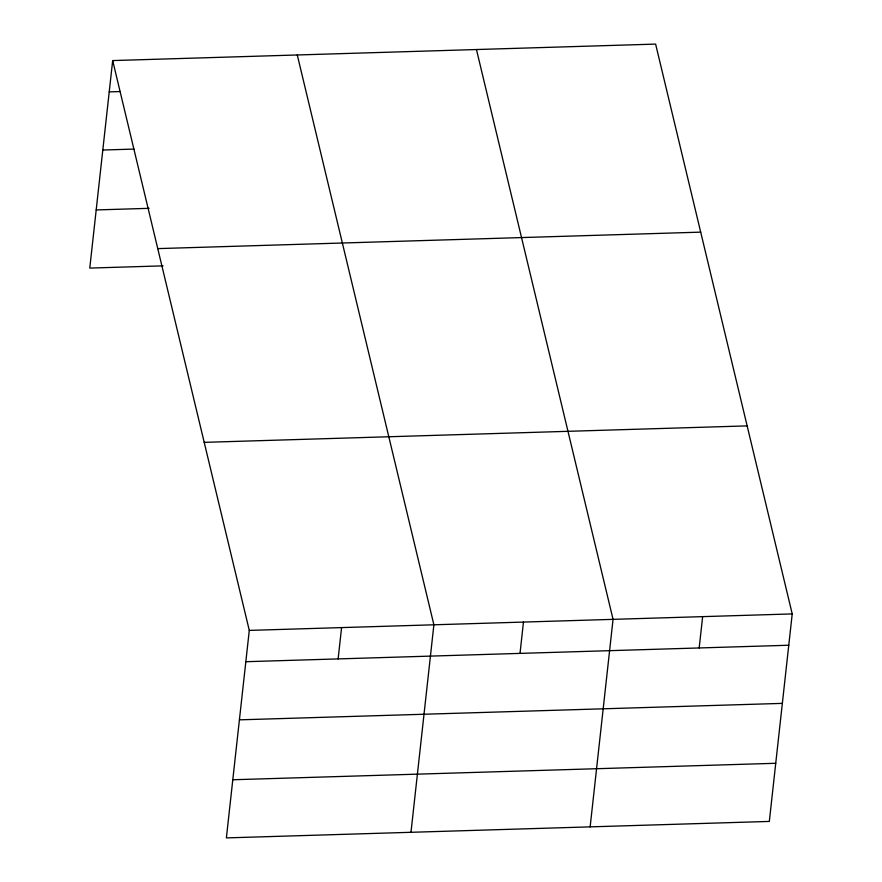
<?xml version="1.0" encoding="UTF-8"?>
<svg xmlns="http://www.w3.org/2000/svg" width="882" height="882" viewBox="0 0 882 882"><rect width="100%" height="100%" fill="white"/><g stroke="black" fill="none" stroke-linecap="round" stroke-linejoin="round"><path stroke-width="1.32" d="M112.676 60.571L249.286 630.398L226.376 837.9L769.324 821.429L792.223 613.916L655.624 44.1L112.676 60.571L89.777 268.084L163.071 265.857M338.126 658.909L341.588 627.598M410.979 832.299L433.889 624.798L297.278 54.971M520.016 653.386L523.467 622.075M590.146 826.864L613.056 619.362L476.456 49.535M699.183 647.95L702.645 616.639M109.225 91.882L120.084 91.552M102.808 150.028L134.02 149.08M96.193 209.938L149.124 208.328M157.757 248.614L700.705 232.142M204.205 442.356L747.153 425.885M249.286 630.398L792.223 613.916M245.824 661.709L788.773 645.238M239.408 719.844L782.356 703.373M232.793 779.754L775.741 763.283"/></g></svg>
